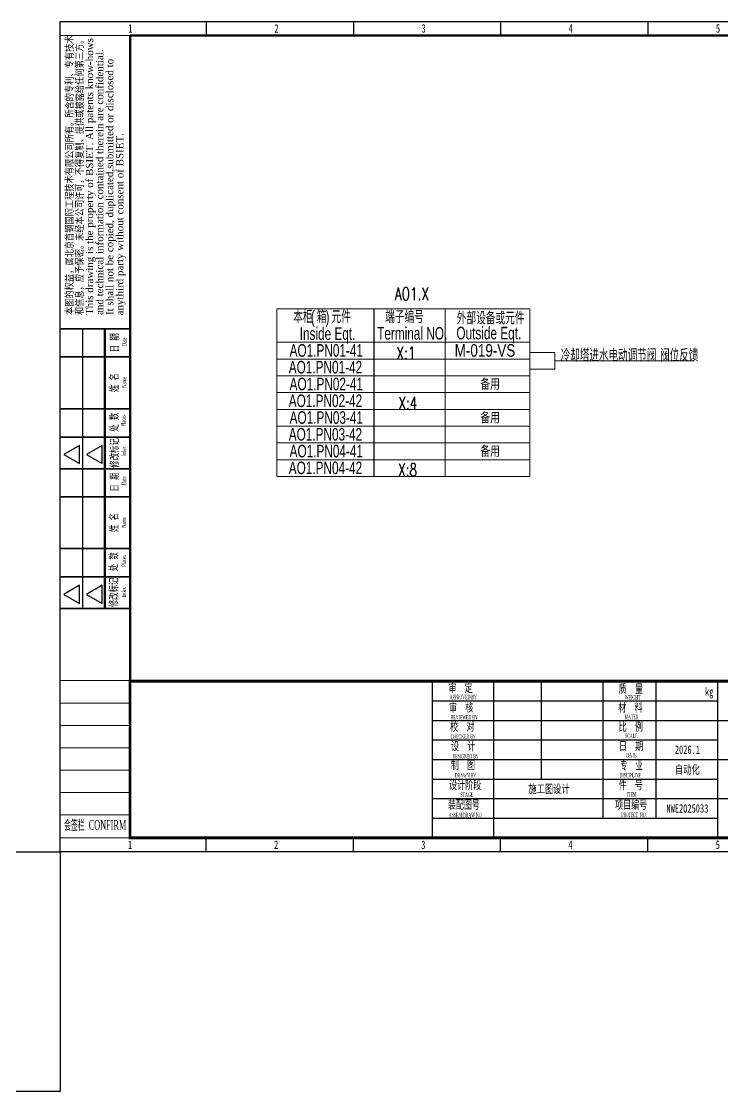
# Model space of a CAD drawing. Header units: millimetres. Extents: x -705761 to 1364679, y -410401 to 446404.
# Drawn here: x 12116 to 37171, y -123761 to -85483 of the extents above; entities that cross this region are included whole.
import ezdxf
from ezdxf.enums import TextEntityAlignment as Align

# ---------------------------------------------------------------- set-up
doc = ezdxf.new("R2010")
doc.units = ezdxf.units.MM
for name, color, linetype in [('1', 7, 'Continuous'), ('TK', 7, 'Continuous'), ('模板-签名-公用', 3, 'Continuous')]:
    doc.layers.add(name, color=color, linetype=linetype)
for name, color, linetype, lineweight in [('图框', 7, 'Continuous', 13), ('层 1', 7, 'Continuous', 13), ('层 63', 7, 'Continuous', 18)]:
    doc.layers.add(name, color=color, linetype=linetype, lineweight=lineweight)
doc.styles.add('bsee', font='BSDI_XW.shx', dxfattribs={"width": 0.8, "bigfont": 'BSDI_HZ.shx'})
doc.styles.add('LZ-Roman', font='times.ttf')
doc.styles.get("Standard").update_dxf_attribs({"font": 'arial.ttf'})
doc.styles.add('Style-Times New Roman', font='times.ttf')
doc.styles.add('Style-仿宋_GB2312', font='')
doc.styles.add('宋体', font='', dxfattribs={"width": 0.7, "height": 2.5})
doc.styles.add('宋体_1', font='', dxfattribs={"width": 0.7, "height": 2.386364})
doc.styles.get('Style-仿宋_GB2312').set_extended_font_data('仿宋_GB2312')
doc.styles.get('宋体').set_extended_font_data('SimSun')
doc.styles.get('宋体_1').set_extended_font_data('SimSun')

# ---------------------------------------------------------------- blocks, each defined once
blk = doc.blocks.new('*U630')
at = {"color": 7, "linetype": 'Continuous', "lineweight": 13}
blk.add_line((-12, 3), (-12, -3), dxfattribs=at)
at = {"layer": '层 1', "color": 7, "linetype": 'Continuous', "lineweight": 13}
for p, q in [((-20.72, 3), (-12, 3)), ((-12, 0), (37.72, 0)), ((-20.72, -3), (-12, -3))]:
    blk.add_line(p, q, dxfattribs=at)
blk = doc.blocks.new('BSIET_通用图框_A3_1')
at = {"layer": '图框', "color": 7, "linetype": 'Continuous', "lineweight": 25}
for p, q in [((-367.8, 297), (-367.8, 292)), ((-315.2, 297), (-315.2, 292)), ((-262.6, 297), (-262.6, 292)), ((-210, 297), (-210, 292)), ((-157.4, 297), (-157.4, 292)), ((-104.8, 297), (-104.8, 292)), ((-52.2, 297), (-52.2, 292)), ((0, 247.5), (-5, 247.5)), ((0, 198), (-5, 198)), ((-420, 187), (-395, 187)), ((-412, 187), (-412, 87)), ((0, 148.5), (-5, 148.5)), ((-413.03, 145.32), (-418.65, 142.07)), ((-418.65, 142.07), (-413.03, 138.82)), ((-413.03, 138.82), (-413.03, 145.32)), ((-404.96, 145.32), (-410.58, 142.07)), ((-410.58, 142.07), (-404.96, 138.82)), ((-404.96, 138.82), (-404.96, 145.32)), ((0, 99), (-5, 99)), ((-413.03, 95.32), (-418.65, 92.07)), ((-418.65, 92.07), (-413.03, 88.82)), ((-413.03, 88.82), (-413.03, 95.32)), ((-404.96, 95.32), (-410.58, 92.07)), ((-410.58, 92.07), (-404.96, 88.82)), ((-404.96, 88.82), (-404.96, 95.32)), ((0, 49.5), (-5, 49.5)), ((-367.8, 0), (-367.8, 5)), ((-315.2, 0), (-315.2, 5)), ((-262.6, 0), (-262.6, 5)), ((-210, 0), (-210, 5)), ((-157.4, 0), (-157.4, 5)), ((-104.8, 0), (-104.8, 5)), ((-52.2, 0), (-52.2, 5))]:
    blk.add_line(p, q, dxfattribs=at)
at = {"layer": '图框', "color": 7, "linetype": 'Continuous', "lineweight": 20}
for p, q in [((-420, 292), (-395, 292)), ((-420, 292), (-395, 292)), ((-420, 292), (-395, 292)), ((-420, 292), (-395, 292)), ((-420, 187), (-395, 187)), ((-420, 187), (-395, 187)), ((-420.12, 61.21), (-395.12, 61.21)), ((-420, 61.21), (-395, 61.21)), ((-420, 61.21), (-395, 61.21)), ((-420, 61.21), (-395, 61.21)), ((-420.02, 53.21), (-395.02, 53.21)), ((-420.02, 53.21), (-395.02, 53.21)), ((-420.02, 53.21), (-395.02, 53.21)), ((-420, 53.21), (-395, 53.21)), ((-420, 45.21), (-395, 45.21)), ((-420, 37.21), (-395, 37.21)), ((-420, 29.21), (-395, 29.21)), ((-420, 21.21), (-395, 21.21)), ((-420, 13.21), (-395, 13.21)), ((-420, 5), (-395, 5))]:
    blk.add_line(p, q, dxfattribs=at)
at = {"layer": '图框', "color": 7, "linetype": 'Continuous', "lineweight": 35}
for p, q in [((-395, 187), (-420, 187)), ((-395, 187), (-420, 187)), ((-394.92, 177), (-420, 177)), ((-394.92, 158.45), (-420, 158.45)), ((-395.06, 148.35), (-420, 148.35)), ((-395, 137), (-420, 137)), ((-395, 137), (-420, 137)), ((-394.92, 127), (-420, 127)), ((-394.92, 108.45), (-420, 108.45)), ((-395.06, 98.35), (-420, 98.35)), ((-395, 87), (-420, 87))]:
    blk.add_line(p, q, dxfattribs=at)
at = {"layer": '图框', "color": 7, "linetype": 'Continuous', "lineweight": 50}
blk.add_line((-404, 187), (-404, 87), dxfattribs=at)
at = {"layer": '图框', "lineweight": 25}
blk.add_lwpolyline([(-420, 297), (0, 297), (0, 0), (-420, 0)], close=True, dxfattribs=at)
at = {"layer": '图框', "lineweight": 100}
blk.add_lwpolyline([(-395, 292), (-5, 292), (-5, 5), (-395, 5)], close=True, dxfattribs=at)
at = {"layer": 'TK', "style": '宋体_1', "width": 0.7, "flags": 3}
for tag, p in [('LZCO_NGZBS-W50-H30-D10_T7', (-43.87, 279.75)), ('LZCO_NJN-W50-H30-D10_T7', (-42.73, 248.65))]:
    blk.add_attdef(tag, text='', height=3, dxfattribs=at).set_placement(p, align=Align.MIDDLE_CENTER)
at = {"layer": 'TK', "style": '宋体', "width": 0.7, "flags": 3}
for tag, p in [('LZHQ_N会签6_T6_H6', (-407.25, 57.08)), ('LZHQ_N会签5_T6_H6', (-407.25, 49.08)), ('LZHQ_N会签4_T6_H6', (-407.25, 41.08)), ('LZHQ_N会签3_T6_H6', (-407.25, 33.08)), ('LZHQ_N会签2_T6_H6', (-407.25, 25.08)), ('LZHQ_N会签1_T6_H6', (-407.25, 17.08))]:
    blk.add_attdef(tag, text='', height=2.5, dxfattribs=at).set_placement(p, align=Align.MIDDLE)
at = {"layer": '图框', "color": 7, "linetype": 'Continuous', "lineweight": 25}
for s, height, style, width, p in [('1', 3, 'Style-仿宋_GB2312', 0.733334, (-394.89, 294.49)), ('2', 3, 'Style-仿宋_GB2312', 0.733334, (-342.7, 294.49)), ('3', 3, 'Style-仿宋_GB2312', 0.733334, (-290.1, 294.49)), ('4', 3, 'Style-仿宋_GB2312', 0.733334, (-237.5, 294.49)), ('5', 3, 'Style-仿宋_GB2312', 0.733334, (-184.9, 294.49)), ('6', 3, 'Style-仿宋_GB2312', 0.733334, (-132.3, 294.49)), ('7', 3, 'Style-仿宋_GB2312', 0.733334, (-79.7, 294.49)), ('8', 3, 'Style-仿宋_GB2312', 0.733334, (-27.1, 294.49)), ('A', 3.5, 'Style-仿宋_GB2312', 0.628572, (-2.07, 271.95)), ('B', 3.5, 'Style-仿宋_GB2312', 0.628572, (-2.07, 222.45)), ('C', 3.5, 'Style-仿宋_GB2312', 0.628572, (-2.07, 172.95)), ('D', 3.5, 'Style-仿宋_GB2312', 0.628572, (-2.07, 123.45)), ('E', 3.5, 'Style-仿宋_GB2312', 0.628572, (-2.43, 76.97)), ('F', 3.5, 'Style-仿宋_GB2312', 0.628572, (-2.43, 29.56)), ('1', 3, 'Style-仿宋_GB2312', 0.733334, (-395, 2.5)), ('2', 3, 'Style-仿宋_GB2312', 0.733334, (-342.8, 2.5)), ('3', 3, 'Style-仿宋_GB2312', 0.733334, (-290.2, 2.5)), ('4', 3, 'Style-仿宋_GB2312', 0.733334, (-237.6, 2.5)), ('5', 3, 'Style-仿宋_GB2312', 0.733334, (-185, 2.5)), ('6', 3, 'Style-仿宋_GB2312', 0.733334, (-132.4, 2.5)), ('7', 3, 'Style-仿宋_GB2312', 0.733334, (-79.8, 2.5)), ('8', 3, 'Style-仿宋_GB2312', 0.733334, (-27.2, 2.5)), ('A3', 3, 'Style-Times New Roman', 0.7, (-2.23, 1.95))]:
    blk.add_text(s, height=height, dxfattribs=dict(at, style=style, width=width)).set_placement(p, align=Align.MIDDLE_CENTER)
at = {"layer": '图框', "color": 7, "linetype": 'Continuous', "lineweight": 20, "style": 'Style-仿宋_GB2312', "width": 0.807692}
blk.add_text('本图的权益，属北京首钢国际工程技术有限公司所有。所含的专利、专有技术', height=2.6, rotation=90, dxfattribs=at).set_placement((-418, 192), align=Align.TOP_LEFT)
at = {"layer": '图框', "color": 7, "linetype": 'Continuous'}
for s, height, style, width, p in [('和信息，应予保密。未经本公司许可，不得复制、提供或披露给任何第三方。', 2.6, 'Style-仿宋_GB2312', 0.807692, (-411.8, 192)), ('Name', 1.6, 'Style-Times New Roman', 0.55, (-396.29, 165.99)), ('Places', 1.6, 'Style-Times New Roman', 0.55, (-396.54, 152.12)), ('Index', 1.6, 'Style-Times New Roman', 0.55, (-396.43, 141.36)), ('Name', 1.6, 'Style-Times New Roman', 0.55, (-396.44, 115.88)), ('Places', 1.6, 'Style-Times New Roman', 0.55, (-396.43, 101.92)), ('Index', 1.6, 'Style-Times New Roman', 0.55, (-396.46, 90.97))]:
    blk.add_text(s, height=height, rotation=90, dxfattribs=dict(at, style=style, width=width)).set_placement(p)
at = {"layer": '图框', "color": 7, "linetype": 'Continuous', "lineweight": 20, "style": 'LZ-Roman'}
for s, p in [('This drawing is the property of BSIET. All patents know-hows', (-410.8, 192)), ('and technical information contained therein are confidential.', (-407.2, 192)), ('It shall not be copied, duplicated,submitted or disclosed to ', (-403.6, 192))]:
    blk.add_text(s, height=2.6, rotation=90, dxfattribs=at).set_placement(p, align=Align.TOP_LEFT)
at = {"layer": '图框', "color": 7, "linetype": 'Continuous', "style": 'LZ-Roman'}
blk.add_text('anythird party without consent of BSIET.', height=2.6, rotation=90, dxfattribs=at).set_placement((-397.4, 191.84))
at = {"layer": '图框', "color": 7, "linetype": 'Continuous', "lineweight": 20, "style": 'Style-仿宋_GB2312', "width": 0.678571}
for s, p in [('日 期', (-399.21, 178.68)), ('姓 名', (-399.32, 164.4)), ('处 数', (-399.32, 150.23)), ('修改标记', (-399.21, 137.34)), ('日 期', (-399.21, 128.79)), ('姓 名', (-399.38, 114.34)), ('处 数', (-399.49, 100.34)), ('修改标记', (-399.49, 87.45))]:
    blk.add_text(s, height=2.8, rotation=90, dxfattribs=at).set_placement(p)
at = {"layer": '图框', "color": 7, "linetype": 'Continuous', "lineweight": 25, "style": 'Style-Times New Roman', "width": 0.55}
for p in [(-396.24, 180.85), (-396.4, 131.18)]:
    blk.add_text('Date', height=1.6, rotation=90, dxfattribs=at).set_placement(p)
at = {"layer": '图框', "color": 7, "linetype": 'Continuous', "style": 'Style-Times New Roman', "width": 0.5}
blk.add_text('会签栏  CONFIRM', height=3.5, dxfattribs=at).set_placement((-418.59, 7.85))
at = {"layer": '模板-签名-公用', "style": '宋体', "width": 0.7, "flags": 3}
blk.add_attdef('LZFRAME', (-40.91, 2.06), '', height=3, dxfattribs=at)
at = {"layer": '模板-签名-公用', "style": '宋体', "width": 0.7}
blk.add_attdef('LZTQINS', text='', height=2, dxfattribs=at).set_placement((-5, 5), align=Align.MIDDLE)
blk = doc.blocks.new('BSIET_通用图纸_A3(2024)_1')
at = {"layer": '图框', "color": 7, "linetype": 'Continuous', "lineweight": 25}
for p, q in [((-260, 0), (-260, 56)), ((-243, 21), (-243, 56)), ((-221, 7), (-221, 56)), ((-202, 7), (-202, 56)), ((-282, 49), (-180, 49)), ((-282, 42), (0, 42)), ((-282, 35), (-180, 35)), ((-282, 28), (0, 28)), ((-282, 21), (-180, 21)), ((-282, 14), (0, 14)), ((-282, 7), (-180, 7))]:
    blk.add_line(p, q, dxfattribs=at)
at = {"layer": '图框', "const_width": 1}
blk.add_lwpolyline([(-390, 56), (0, 56), (0, 0), (-390, 0)], close=True, dxfattribs=at)
at = {"layer": '图框', "const_width": 0.5}
for points in [[(-282, 56), (-282, 0)], [(-180, 56), (-180, 0)]]:
    blk.add_lwpolyline(points, dxfattribs=at)
at = {"layer": '图框', "color": 7, "linetype": 'Continuous'}
for s, height, style, width, p in [('审  定 ', 3, 'Style-仿宋_GB2312', 0.685714, (-276.23, 52.09)), ('质  量', 3, 'Style-仿宋_GB2312', 0.685714, (-215.41, 51.83)), ('kg', 3, 'Style-仿宋_GB2312', 0.685714, (-184.51, 50.79)), ('APPROVED BY', 1.6, 'Style-Times New Roman', 0.48, (-275.82, 49.54)), (' WEIGHT', 1.6, 'Style-Times New Roman', 0.48, (-213.55, 49.45)), ('审  核', 3, 'Style-仿宋_GB2312', 0.685714, (-276.02, 45.06)), ('材  料', 3, 'Style-仿宋_GB2312', 0.685714, (-215.56, 45.09)), ('  REVIEWED BY', 1.6, 'Style-Times New Roman', 0.48, (-276.12, 42.34)), ('MATER', 1.6, 'Style-Times New Roman', 0.48, (-213.27, 42.4)), ('校  对 ', 3, 'Style-仿宋_GB2312', 0.685714, (-275.63, 38.25)), ('比  例', 3, 'Style-仿宋_GB2312', 0.685714, (-215.41, 38.23)), ('CHECKED BY', 1.6, 'Style-Times New Roman', 0.48, (-275.44, 35.43)), ('设  计', 3, 'Style-仿宋_GB2312', 0.685714, (-275.31, 31.29)), ('日  期', 3, 'Style-仿宋_GB2312', 0.685714, (-215.34, 31.34)), (' SCALE', 1.6, 'Style-Times New Roman', 0.48, (-213.48, 35.64)), ('制  图 ', 3, 'Style-仿宋_GB2312', 0.685714, (-275.4, 24.5)), (' DESIGNED BY', 1.6, 'Style-Times New Roman', 0.48, (-275.16, 28.41)), (' DATE', 1.6, 'Style-Times New Roman', 0.48, (-213.05, 28.78)), ('DRAWN BY', 1.6, 'Style-Times New Roman', 0.48, (-273.99, 21.57)), ('件  号', 3, 'Style-仿宋_GB2312', 0.685714, (-215.44, 17.36)), ('STAGE', 1.6, 'Style-Times New Roman', 0.48, (-271.95, 14.62)), ('ITEM', 1.6, 'Style-Times New Roman', 0.48, (-212.51, 14.77)), ('装配图号', 3, 'Style-仿宋_GB2312', 0.68, (-276.42, 10.36)), ('ASSEM.DRAW.NO', 1.6, 'Style-Times New Roman', 0.48, (-276.1, 7.33)), ('PROJECT  NO.', 1.6, 'Style-Times New Roman', 0.48, (-214.46, 7.46))]:
    blk.add_text(s, height=height, dxfattribs=dict(at, style=style, width=width)).set_placement(p)
at = {"layer": '图框', "color": 7, "linetype": 'Continuous', "lineweight": 20, "style": 'Style-仿宋_GB2312'}
for s, width, p in [('专  业', 0.6, (-214.83, 24.41)), ('设计阶段', 0.685714, (-276.03, 17.44)), ('项目编号', 0.685714, (-216.69, 10.32))]:
    blk.add_text(s, height=3, dxfattribs=dict(at, width=width)).set_placement(p)
at = {"layer": '图框', "color": 7, "linetype": 'Continuous', "lineweight": 20, "style": 'Style-Times New Roman', "width": 0.48}
blk.add_text('DISCIPLINE', height=1.6, dxfattribs=at).set_placement((-211.25, 22.39), align=Align.MIDDLE_CENTER)
at = {"layer": '图框', "style": '宋体_1', "width": 0.7, "flags": 3}
for tag, height, p in [('LZCO_NYLGD-W67-H36-D10_T7', 3, (-48.39, 100.29)), ('N审定_T5', 2.5, (-250.93, 52.29)), ('N审核_T5', 2.5, (-250.93, 45.29)), ('N校对_T5', 2.5, (-250.93, 38.29)), ('N设计_T5', 2.5, (-250.93, 31.29)), ('LZCO_NCB-W67-H36-D10_T7', 3, (-321.62, 27.88)), ('N制图_T5', 2.5, (-250.93, 24.29))]:
    blk.add_attdef(tag, text='', height=height, dxfattribs=at).set_placement(p, align=Align.MIDDLE_CENTER)
at = {"layer": '图框', "color": 7, "style": 'Style-仿宋_GB2312'}
for tag, height, width, p in [('质量', 3, 0.7, (-191, 52.5)), ('材料', 3, 0.7, (-190.9, 45.85)), ('比例', 3, 0.7, (-190.84, 38.49)), ('页码', 4, 0.7, (-38.16, 35.01)), ('总页数', 4, 0.7, (-19.52, 35.14)), ('版本号', 2.5, 0.7, (-6.24, 34.38)), ('出图日期', 3, 0.7, (-190.84, 31.49)), ('专业', 3, 0.7, (-190.84, 24.49)), ('图号', 4, 0.7, (-24, 21)), ('设计阶段', 3, 0.7, (-240.29, 17.58)), ('件号', 3, 0.7, (-190.84, 17.49)), ('装配图号', 3, 0.68, (-240.45, 10.88)), ('项目编号', 3, 0.7, (-190.84, 10.49))]:
    blk.add_attdef(tag, text='', height=height, dxfattribs=dict(at, width=width)).set_placement(p, align=Align.MIDDLE)
at = {"layer": '图框', "style": '宋体_1', "width": 0.7, "flags": 3}
for tag, p in [('N审定_T6_H12_MV0.5_W15', (-231.91, 51.51)), ('N审核_T6_H12_MV0.5_W15', (-231.91, 44.51)), ('N校对_T6_H12_MV0.5_W15', (-231.91, 37.51)), ('N设计_T6_H12_MV0.5_W15', (-231.91, 30.51)), ('N制图_T6_H12_MV0.5_W15', (-231.91, 23.51))]:
    blk.add_attdef(tag, text='', height=1.5, dxfattribs=at).set_placement(p, align=Align.CENTER)
at = {"layer": '图框', "color": 7, "lineweight": 30, "width": 0.7, "flags": 104}
for tag, p in [('项目名称', (-79.18, 49.1)), ('子项', (-111.07, 34.83)), ('图名', (-111, 21))]:
    blk.add_attdef(tag, text='', height=4, dxfattribs=at).set_placement(p, align=Align.MIDDLE_CENTER)
at = {"layer": '图框', "style": '宋体', "width": 0.7, "flags": 3}
blk.add_attdef('LZBARCODE_T1', text='', height=3, dxfattribs=at).set_placement((-364.44, 3.34), align=Align.BOTTOM_RIGHT)

msp = doc.modelspace()

# ---------------------------------------------------------------- linework, layer by layer
msp.add_lwpolyline([(4306.84, -115183.02), (13498.62, -115183.02), (13498.62, -123760.73), (4306.84, -123760.73)], close=True)
at = {"layer": '层 63', "color": 7, "linetype": 'Continuous', "lineweight": 13, "ltscale": 10}
for p, q in [((21244.76, -101759.87), (21244.76, -95759.87)), ((21244.76, -95759.87), (30287.53, -95759.87)), ((27261.71, -101759.87), (27261.71, -95759.87)), ((30287.53, -101759.87), (30287.53, -95759.87)), ((21244.76, -96959.87), (30287.53, -96959.87)), ((21244.76, -97559.87), (30287.53, -97559.87)), ((21244.76, -98159.87), (30287.53, -98159.87)), ((21244.76, -98759.87), (30287.53, -98759.87)), ((21244.76, -99359.87), (30287.53, -99359.87)), ((21244.76, -99959.87), (30287.53, -99959.87)), ((21244.76, -100559.87), (30287.53, -100559.87)), ((21244.76, -101159.87), (30287.53, -101159.87)), ((21244.76, -101759.87), (30287.53, -101759.87))]:
    msp.add_line(p, q, dxfattribs=at)
at = {"layer": '层 63', "color": 7, "linetype": 'Continuous', "lineweight": 30}
msp.add_line((24722.44, -101759.87), (24722.44, -95759.87), dxfattribs=at)

# ---------------------------------------------------------------- block references
at = {"layer": '图框', "color": 1, "lineweight": 15, "xscale": 100, "yscale": 100, "zscale": 100}
msp.add_blockref('BSIET_通用图框_A3_1', (55498.62, -115183.02), dxfattribs=at)
at = {"layer": '图框', "color": 1, "lineweight": 15}
ref = msp.add_blockref('BSIET_通用图纸_A3(2024)_1', (54998.62, -114683.02), dxfattribs=dict(at, xscale=100, yscale=100, zscale=100))
ref.add_attrib('设计阶段', '施工图设计', dxfattribs={"color": 7, "height": 300, "style": 'Style-仿宋_GB2312', "width": 0.7}).set_placement((30969.78, -112924.83), align=Align.MIDDLE)
ref.add_attrib('项目编号', 'NWE2025033', dxfattribs={"color": 7, "height": 300, "style": 'Style-仿宋_GB2312', "width": 0.7}).set_placement((35914.94, -113633.83), align=Align.MIDDLE)
ref.add_attrib('出图日期', '2026.1', dxfattribs={"color": 7, "height": 300, "style": 'Style-仿宋_GB2312', "width": 0.7}).set_placement((35914.94, -111533.83), align=Align.MIDDLE)
ref.add_attrib('专业', '自动化', dxfattribs={"color": 7, "height": 300, "style": 'Style-仿宋_GB2312', "width": 0.7}).set_placement((35914.94, -112233.83), align=Align.MIDDLE)
at = {"layer": '层 1', "color": 7, "linetype": 'Continuous', "lineweight": 13, "ltscale": 100, "xscale": 100, "yscale": 100, "zscale": 100}
msp.add_blockref('*U630', (32381.01, -97623.78), dxfattribs=at)

# ---------------------------------------------------------------- texts
at = {"layer": '1', "color": 191, "linetype": 'Continuous', "lineweight": 30, "style": 'bsee', "width": 0.8}
msp.add_text('M-019-VS', height=450, dxfattribs=at).set_placement((27597.7, -97476.22))
at = {"layer": '1', "color": 191, "linetype": 'Continuous', "lineweight": 30, "insert": (33847.11, -97425.06), "char_height": 450, "attachment_point": 5, "line_spacing_factor": 0.6, "style": 'bsee'}
msp.add_mtext('冷却塔进水电动调节阀 阀位反馈', dxfattribs=at)
at = {"layer": '层 63', "color": 7, "linetype": 'Continuous', "lineweight": 30, "style": 'bsee', "width": 0.7}
for s, height, p in [('本柜', 450, (21828.23, -96275.16)), ('(', 450, (22458.23, -96275.16)), ('箱', 450, (22668.23, -96275.16)), (')', 450, (22983.23, -96275.16)), ('元件', 450, (23193.23, -96275.16)), ('端子编号', 450, (25112.77, -96275.16)), ('外部设备或元件', 450, (27670.88, -96323.47)), ('Inside Eqt.', 450, (22060.63, -96875.16)), ('Terminal NO.', 450, (24828.65, -96865.35)), ('Outside Eqt.', 450, (27659.38, -96856.25)), ('AO1.PN01-41', 450, (21699.37, -97476.22)), ('AO1.PN01-42', 450, (21669.08, -98076.22)), ('AO1.PN02-41', 450, (21699.37, -98676.22)), ('备用', 400, (28515.56, -98659.87)), ('AO1.PN02-42', 450, (21669.08, -99276.22)), ('AO1.PN03-41', 450, (21699.37, -99876.22)), ('备用', 400, (28515.56, -99859.87)), ('AO1.PN03-42', 450, (21669.08, -100476.22)), ('AO1.PN04-41', 450, (21699.37, -101076.22)), ('备用', 400, (28515.56, -101059.87)), ('AO1.PN04-42', 450, (21669.08, -101676.22))]:
    msp.add_text(s, height=height, dxfattribs=at).set_placement(p)
at = {"layer": '层 63', "color": 7, "linetype": 'Continuous', "lineweight": 30, "char_height": 450, "attachment_point": 5, "line_spacing_factor": 0.6, "style": 'bsee'}
for s, insert in [('\\Fsimplex;\\H1x;\\W0.7;AO1.X', (26068.88, -95228.16)), ('\\Fsimplex;\\H1x;\\W0.7;X:1', (25857, -97345.76)), ('\\Fsimplex;\\H1x;\\W0.7;X:4', (25923.66, -99132.96)), ('\\Fsimplex;\\H1x;\\W0.7;X:8', (25917, -101520.36))]:
    msp.add_mtext(s, dxfattribs=dict(at, insert=insert))

doc.saveas('drawing.dxf')
